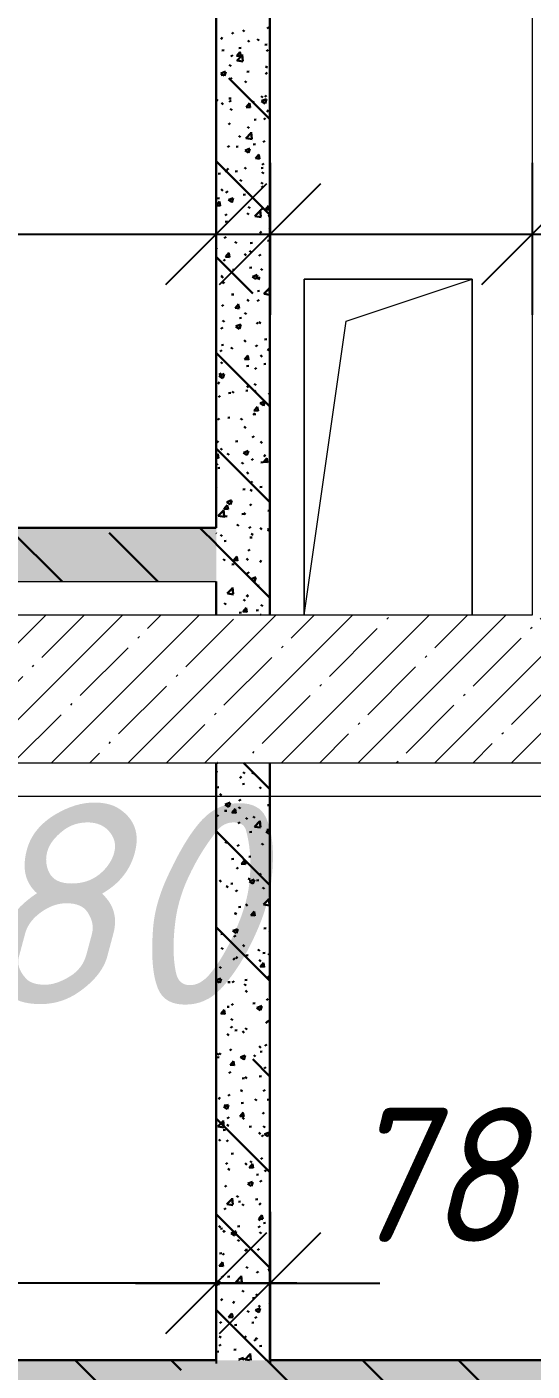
# Model space of a CAD drawing. Header units: millimetres. Extents: x 12986 to 523328, y -9759 to 30092.
# Drawn here: x 327505 to 328257, y 13378 to 15380 of the extents above; entities that cross this region are included whole.
import ezdxf

# ---------------------------------------------------------------- set-up
doc = ezdxf.new("R2010")
doc.units = ezdxf.units.MM
for name, color, linetype, lineweight in [('0) ПГП', 1, 'Continuous', 30), ('2) Расчет', 1, 'Continuous', 30), ('4) ПГП красный расчет', 12, 'Continuous', 30), ('A-ANNO-DIMS', 7, 'Continuous', 9), ('A-FLOR', 7, 'Continuous', 9), ('A-GENM', 7, 'Continuous', 9), ('A-WALL-FNSH-4', 250, 'Continuous', 13), ('A-WALL-PATT-1', 7, 'Continuous', 5), ('Оси-1', 7, 'Continuous', 20)]:
    doc.layers.add(name, color=color, linetype=linetype, lineweight=lineweight)
doc.layers.add('A-WALL-3', color=7, linetype='Continuous', lineweight=5, true_color=0x000000)
doc.styles.add('ISOCPEUR_I_2', font='isocpeui.ttf', dxfattribs={"height": 300})
doc.styles.add('ISOCPEUR_I_3', font='isocpeui.ttf', dxfattribs={"width": 0.9, "height": 200})
doc.dimstyles.new('ISO-2_0_0_9К_СРЕДНИЙ', dxfattribs={"dimscale": 304.8, "dimtxt": 199.196235, "dimasz": 0.492126, "dimexe": 0.393701, "dimexo": 0, "dimgap": 0, "dimtad": 1, "dimdec": 0, "dimzin": 0, "dimdsep": 46, "dimtxsty": 'ISOCPEUR_I_2', "dimblk1": 'OBLIQUE', "dimblk2": 'OBLIQUE', "dimsah": 1, "dimcen": 0.09, "dimdle": 0.393701, "dimazin": 0, "dimtfac": 1, "dimtdec": 4, "dimtix": 1, "dimtmove": 2, "dimatfit": 3, "dimfxl": 1, "dimtvp": 1, "dimtolj": 1, "dimtzin": 0, "dimarcsym": 2})
doc.dimstyles.new('ISO-2_0_0_9К_СРЕДНИЙ_1', dxfattribs={"dimscale": 304.8, "dimtxt": 199.196235, "dimasz": 0.492126, "dimexe": 0.393701, "dimexo": 0, "dimgap": 0, "dimtad": 1, "dimdec": 0, "dimzin": 0, "dimdsep": 46, "dimtxsty": 'ISOCPEUR_I_3', "dimblk1": 'OBLIQUE', "dimblk2": 'OBLIQUE', "dimsah": 1, "dimcen": 0.09, "dimdle": 0.393701, "dimazin": 0, "dimtfac": 1, "dimtdec": 4, "dimtix": 1, "dimtmove": 2, "dimatfit": 3, "dimfxl": 1, "dimtvp": 1, "dimtolj": 1, "dimtzin": 0, "dimarcsym": 2})
doc.dimstyles.new('ISO-2_0_0_9К_СРЕДНИЙ_2', dxfattribs={"dimscale": 304.8, "dimtxt": 199.196235, "dimasz": 0.492126, "dimexe": 0.393701, "dimexo": 0, "dimgap": 0, "dimtad": 1, "dimdec": 0, "dimzin": 0, "dimdsep": 46, "dimtxsty": 'ISOCPEUR_I_2', "dimblk1": 'OBLIQUE', "dimblk2": 'OBLIQUE', "dimsah": 1, "dimcen": 0.09, "dimdle": 0.393701, "dimazin": 0, "dimtfac": 1, "dimtdec": 4, "dimtix": 1, "dimtmove": 0, "dimatfit": 3, "dimfxl": 1, "dimtvp": 1, "dimtolj": 1, "dimtzin": 0, "dimarcsym": 2})
pattern_1 = [(50, (239096.85, -2765.93), (72.873764, -6.37607), [7.62, -83.82]), (355, (239096.85, -2765.93), (-14.09699, 76.422444), [6.096, -67.056]), (100.451, (239102.924, -2766.464), (58.776964, 70.04687), [6.476, -71.236]), (46.184, (239096.85, -2745.61), (108.43142, -16.81745), [11.43, -125.73]), (96.636, (239105.89, -2747.01), (94.961, 98.97089), [9.714, -106.854]), (351.184, (239096.85, -2745.61), (94.96227, 98.97018), [9.144, -100.584]), (21, (239107.01, -2750.69), (60.64565, -40.906537), [7.62, -83.82]), (326, (239107.01, -2750.69), (24.72083, 73.67493), [6.096, -67.056]), (71.451, (239112.065, -2754.1), (85.36689, 32.768737), [6.476, -71.236]), (37.5, (239096.85, -2765.933), (1.235525, 33.8224325), [3.353, -62.89, 3.353, -64.719, -67.31]), (37.5, (239096.85, -2765.933), (1.235525, 33.8224325), [-134.315, 3.353, -63.957]), (7.5, (239096.85, -2765.933), (26.728146, 40.07255), [3.353, -35.458, 3.353, -61.366, -25.654]), (7.5, (239096.85, -2765.933), (26.728146, 40.07255), [-103.53, 3.353, -22.301]), (327.5, (239074.194, -2765.933), (54.2363175, -2.292117), [3.353, -22.047, 3.353, -75.895, -105.156]), (327.5, (239074.194, -2765.933), (54.2363175, -2.292117), [-104.648, 3.353, -101.803]), (317.5, (239064.034, -2765.933), (59.25158, 10.17014), [3.353, -29.667, 3.353, -49.276, -74.676]), (317.5, (239064.034, -2765.933), (59.25158, 10.17014), [-85.649, 3.353, -71.323])]
pattern_2 = [(135, (239096.85, -2765.93), (-142.5612, -142.5612), []), (135, (239239.41, -2765.93), (-142.5612, -142.5612), [252.016, -50.403, 3.353, -47.05])]

# ---------------------------------------------------------------- blocks, each defined once
blk = doc.blocks.new('AR_Отверстие прямоугольное _в плите_ - AR_Отверстие прямоугольное _в плите_-24491325-АР1_1_Кладочный план 2 этажа')
at = {"layer": 'A-GENM'}
for p, q in [((125, 250), (-125, 250)), ((-125, 250), (-125, -250)), ((-62.5, 187.5), (125, 250)), ((125, -250), (125, 250)), ((-125, -250), (-62.5, 187.5))]:
    blk.add_line(p, q, dxfattribs=at)
blk = doc.blocks.new('_Oblique')
at = {"color": 0, "linetype": 'ByBlock', "lineweight": -2}
blk.add_line((-0.5, -0.5), (0.5, 0.5), dxfattribs=at)
blk = doc.blocks.new('*D2388')
at = {"layer": 'A-ANNO-DIMS', "color": 0, "lineweight": -2, "transparency": 16777216}
for p, q in [((326136.9, 15177.5), (326136.9, 14951.4)), ((327786.9, 15177.5), (327786.9, 14951.4)), ((326016.9, 15071.4), (327906.9, 15071.4))]:
    blk.add_line(p, q, dxfattribs=at)
at = {"layer": 'Defpoints', "color": 0, "transparency": 16777216}
for p in [(326136.9, 15177.5), (327786.9, 15177.5), (327786.9, 15071.4)]:
    blk.add_point(p, dxfattribs=at)
at = {"layer": 'A-ANNO-DIMS', "color": 0, "lineweight": -2, "transparency": 16777216, "xscale": 150, "yscale": 150, "zscale": 150, "rotation": 180}
blk.add_blockref('_Oblique', (326136.9, 15071.4), dxfattribs=at)
at = {"layer": 'A-ANNO-DIMS', "color": 0, "lineweight": -2, "transparency": 16777216, "xscale": 150, "yscale": 150, "zscale": 150}
blk.add_blockref('_Oblique', (327786.9, 15071.4), dxfattribs=at)
at = {"layer": 'A-ANNO-DIMS', "color": 0, "transparency": 16777216, "insert": (326961.9, 15221.4), "char_height": 300, "width": 560.814, "attachment_point": 5, "style": 'ISOCPEUR_I_2'}
blk.add_mtext('\\A1;1650', dxfattribs=at)
blk = doc.blocks.new('*D2389')
at = {"layer": 'A-ANNO-DIMS', "color": 0, "lineweight": -2, "transparency": 16777216}
for p, q in [((327786.9, 15177.5), (327786.9, 14951.4)), ((327866.9, 15177.5), (327866.9, 14951.4)), ((327666.9, 15071.4), (327986.9, 15071.4))]:
    blk.add_line(p, q, dxfattribs=at)
at = {"layer": 'Defpoints', "color": 0, "transparency": 16777216}
for p in [(327786.9, 15177.5), (327866.9, 15177.5), (327866.9, 15071.4)]:
    blk.add_point(p, dxfattribs=at)
at = {"layer": 'A-ANNO-DIMS', "color": 0, "lineweight": -2, "transparency": 16777216, "xscale": 150, "yscale": 150, "zscale": 150, "rotation": 180}
blk.add_blockref('_Oblique', (327786.9, 15071.4), dxfattribs=at)
at = {"layer": 'A-ANNO-DIMS', "color": 0, "lineweight": -2, "transparency": 16777216, "xscale": 150, "yscale": 150, "zscale": 150}
blk.add_blockref('_Oblique', (327866.9, 15071.4), dxfattribs=at)
at = {"layer": 'A-ANNO-DIMS', "color": 0, "transparency": 16777216, "insert": (327441.7, 15785.4), "char_height": 300, "width": 303.391, "attachment_point": 1, "line_spacing_factor": 1.149209, "style": 'ISOCPEUR_I_2'}
blk.add_mtext('\\A1;80', dxfattribs=at)
blk = doc.blocks.new('*D2390')
at = {"layer": 'A-ANNO-DIMS', "color": 0, "lineweight": -2, "transparency": 16777216}
for p, q in [((327866.9, 15177.5), (327866.9, 14951.4)), ((328256.9, 15177.5), (328256.9, 14951.4)), ((327746.9, 15071.4), (328376.9, 15071.4))]:
    blk.add_line(p, q, dxfattribs=at)
at = {"layer": 'Defpoints', "color": 0, "transparency": 16777216}
for p in [(327866.9, 15177.5), (328256.9, 15177.5), (328256.9, 15071.4)]:
    blk.add_point(p, dxfattribs=at)
at = {"layer": 'A-ANNO-DIMS', "color": 0, "lineweight": -2, "transparency": 16777216, "xscale": 150, "yscale": 150, "zscale": 150, "rotation": 180}
blk.add_blockref('_Oblique', (327866.9, 15071.4), dxfattribs=at)
at = {"layer": 'A-ANNO-DIMS', "color": 0, "lineweight": -2, "transparency": 16777216, "xscale": 150, "yscale": 150, "zscale": 150}
blk.add_blockref('_Oblique', (328256.9, 15071.4), dxfattribs=at)
at = {"layer": 'A-ANNO-DIMS', "color": 0, "transparency": 16777216, "insert": (328561, 15785.4), "char_height": 300, "width": 455.087, "attachment_point": 1, "line_spacing_factor": 1.149209, "style": 'ISOCPEUR_I_2'}
blk.add_mtext('\\A1;390', dxfattribs=at)
blk = doc.blocks.new('*D2391')
at = {"layer": 'A-ANNO-DIMS', "color": 0, "lineweight": -2, "transparency": 16777216}
for p, q in [((325586.9, 13615.2), (325586.9, 13389.1)), ((327786.9, 13615.2), (327786.9, 13389.1)), ((325466.9, 13509.1), (326248.2, 13509.1)), ((327906.9, 13509.1), (326761.1, 13509.1))]:
    blk.add_line(p, q, dxfattribs=at)
at = {"layer": 'Defpoints', "color": 0, "transparency": 16777216}
for p in [(325586.9, 13615.2), (327786.9, 13615.2), (327786.9, 13509.1)]:
    blk.add_point(p, dxfattribs=at)
at = {"layer": 'A-ANNO-DIMS', "color": 0, "lineweight": -2, "transparency": 16777216, "xscale": 150, "yscale": 150, "zscale": 150, "rotation": 180}
blk.add_blockref('_Oblique', (325586.9, 13509.1), dxfattribs=at)
at = {"layer": 'A-ANNO-DIMS', "color": 0, "lineweight": -2, "transparency": 16777216, "xscale": 150, "yscale": 150, "zscale": 150}
blk.add_blockref('_Oblique', (327786.9, 13509.1), dxfattribs=at)
at = {"layer": 'A-ANNO-DIMS', "color": 0, "transparency": 16777216, "insert": (326201.3, 13770.4), "char_height": 200, "width": 606.782, "attachment_point": 1, "line_spacing_factor": 1.149209, "style": 'ISOCPEUR_I_3'}
blk.add_mtext('\\A1;2200', dxfattribs=at)
blk = doc.blocks.new('*D2392')
at = {"layer": 'A-ANNO-DIMS', "color": 0, "lineweight": -2, "transparency": 16777216}
for p, q in [((327786.9, 13615.2), (327786.9, 13389.1)), ((327866.9, 13615.2), (327866.9, 13389.1)), ((327666.9, 13509.1), (327986.9, 13509.1))]:
    blk.add_line(p, q, dxfattribs=at)
at = {"layer": 'Defpoints', "color": 0, "transparency": 16777216}
for p in [(327786.9, 13615.2), (327866.9, 13615.2), (327866.9, 13509.1)]:
    blk.add_point(p, dxfattribs=at)
at = {"layer": 'A-ANNO-DIMS', "color": 0, "lineweight": -2, "transparency": 16777216, "xscale": 150, "yscale": 150, "zscale": 150, "rotation": 180}
blk.add_blockref('_Oblique', (327786.9, 13509.1), dxfattribs=at)
at = {"layer": 'A-ANNO-DIMS', "color": 0, "lineweight": -2, "transparency": 16777216, "xscale": 150, "yscale": 150, "zscale": 150}
blk.add_blockref('_Oblique', (327866.9, 13509.1), dxfattribs=at)
at = {"layer": 'A-ANNO-DIMS', "color": 0, "transparency": 16777216, "insert": (327411.1, 14223.8), "char_height": 300, "width": 303.391, "attachment_point": 1, "line_spacing_factor": 1.149209, "style": 'ISOCPEUR_I_2'}
blk.add_mtext('\\A1;80', dxfattribs=at)
blk = doc.blocks.new('*D2393')
at = {"layer": 'A-ANNO-DIMS', "color": 0, "lineweight": -2, "transparency": 16777216}
for p, q in [((327866.9, 13615.2), (327866.9, 13389.1)), ((328646.9, 13615.2), (328646.9, 13389.1)), ((327746.9, 13509.1), (328030.2, 13509.1)), ((328766.9, 13509.1), (328376, 13509.1))]:
    blk.add_line(p, q, dxfattribs=at)
at = {"layer": 'Defpoints', "color": 0, "transparency": 16777216}
for p in [(327866.9, 13615.2), (328646.9, 13615.2), (328646.9, 13509.1)]:
    blk.add_point(p, dxfattribs=at)
at = {"layer": 'A-ANNO-DIMS', "color": 0, "lineweight": -2, "transparency": 16777216, "xscale": 150, "yscale": 150, "zscale": 150, "rotation": 180}
blk.add_blockref('_Oblique', (327866.9, 13509.1), dxfattribs=at)
at = {"layer": 'A-ANNO-DIMS', "color": 0, "lineweight": -2, "transparency": 16777216, "xscale": 150, "yscale": 150, "zscale": 150}
blk.add_blockref('_Oblique', (328646.9, 13509.1), dxfattribs=at)
at = {"layer": 'A-ANNO-DIMS', "color": 0, "transparency": 16777216, "insert": (327975.6, 13770.4), "char_height": 200, "width": 455.087, "attachment_point": 1, "line_spacing_factor": 1.149209, "style": 'ISOCPEUR_I_3'}
blk.add_mtext('\\A1;780', dxfattribs=at)

msp = doc.modelspace()

# ---------------------------------------------------------------- hatches: boundary and pattern name
at = {"layer": '0) ПГП'}
h = msp.add_hatch(dxfattribs=at)
h.set_pattern_fill('FP_25', color=256, style=0, pattern_type=2)
h.set_pattern_definition(pattern_1)
h.paths.add_polyline_path([(326136.85081, 14554.06731), (327786.85081, 14554.06731), (327786.85081, 14634.06731), (326136.85081, 14634.06731)], flags=0)
h = msp.add_hatch(dxfattribs=at)
h.set_pattern_fill('FP_26', color=256, style=0, pattern_type=2)
h.set_pattern_definition(pattern_2)
h.paths.add_polyline_path([(326136.85081, 14554.06731), (327786.85081, 14554.06731), (327786.85081, 14634.06731), (326136.85081, 14634.06731)], flags=0)
h = msp.add_hatch(dxfattribs=at)
h.set_pattern_fill('FP_25', color=256, style=0, pattern_type=2)
h.set_pattern_definition(pattern_1)
h.paths.add_polyline_path([(326336.38206, 13314.06731), (328726.85081, 13314.06731), (328726.85081, 13394.06731), (325586.85085, 13394.06731), (325586.85085, 13314.06731)], flags=0)
h = msp.add_hatch(dxfattribs=at)
h.set_pattern_fill('FP_26', color=256, style=0, pattern_type=2)
h.set_pattern_definition(pattern_2)
h.paths.add_polyline_path([(326336.38206, 13314.06731), (328726.85081, 13314.06731), (328726.85081, 13394.06731), (325586.85085, 13394.06731), (325586.85085, 13314.06731)], flags=0)
at = {"layer": 'A-WALL-PATT-1'}
h = msp.add_hatch(dxfattribs=at)
h.set_pattern_fill('FP_7', color=256, style=0, pattern_type=2)
h.set_pattern_definition([(45, (239096.85, -2765.93), (-57.024626, 57.024626), []), (45, (239153.876, -2765.93), (-57.024626, 57.024626), [100.806, -20.161, 3.353, -16.808])])
h.paths.add_polyline_path([(328726.85081, 14284.06731), (331906.85081, 14284.06731), (331906.85081, 14504.06731), (325586.85085, 14504.06731), (325586.85085, 14284.06731), (328646.85081, 14284.06731)], flags=0)

# ---------------------------------------------------------------- linework, layer by layer
at = {"layer": '0) ПГП'}
for p, q in [((327786.85081, 16844.06718), (327786.85081, 14634.06731)), ((327786.85081, 14554.06731), (327786.85081, 14504.06731)), ((327866.85081, 13394.06731), (327866.85081, 14284.06731))]:
    msp.add_line(p, q, dxfattribs=at)
at = {"layer": '0) ПГП', "linetype": 'Continuous'}
for p, q in [((327862.69735, 15377.43779), (327865.35746, 15379.47897)), ((327793.49972, 15363.80262), (327796.32762, 15362.00105)), ((327809.92772, 15369.82062), (327812.58784, 15371.8618)), ((327826.3139, 15375.15791), (327829.14179, 15373.35635)), ((327833.67594, 15359.95071), (327836.14803, 15357.68546)), ((327847.73604, 15361.5105), (327850.56393, 15359.70894)), ((327795.27124, 15344.89098), (327798.59556, 15345.32864)), ((327808.6922, 15335.99819), (327811.35231, 15338.03936)), ((327817.23356, 15337.09594), (327823.30636, 15336.56463)), ((327817.30435, 15336.766), (327822.20239, 15342.60326)), ((327817.41375, 15329.61931), (327825.32725, 15337.86682)), ((327820.70577, 15348.2395), (327824.03008, 15348.67716)), ((327823.28869, 15336.2982), (327822.11398, 15342.66676)), ((327826.36058, 15329.18014), (327825.23802, 15338.82906)), ((327859.18474, 15353.30535), (327862.50905, 15353.74301)), ((327861.46182, 15343.61536), (327864.12194, 15345.65654)), ((327806.10049, 15323.51482), (327808.92838, 15321.71325)), ((327817.61097, 15329.83446), (327826.64694, 15328.43303)), ((327860.33681, 15321.2227), (327863.1647, 15319.42113)), ((327793.78191, 15310.59997), (327800.89579, 15313.33073)), ((327793.8036, 15310.4439), (327798.85742, 15307.03506)), ((327793.97762, 15308.16695), (327797.30194, 15308.60461)), ((327799.05051, 15306.88661), (327801.11062, 15313.0262)), ((327866.85081, 15242.41615), (327805.6657, 15303.60127)), ((327807.45667, 15302.17575), (327810.11679, 15304.21693)), ((327829.48128, 15299.3302), (327831.95337, 15297.06494)), ((327832.45659, 15313.23281), (327835.7809, 15313.67046)), ((327860.2263, 15309.79293), (327862.88641, 15311.83411)), ((327853.82618, 15277.02221), (327856.29827, 15274.75695)), ((327858.99077, 15275.9705), (327861.65089, 15278.01167)), ((327786.85081, 15271.25776), (327789.14342, 15269.79721)), ((327794.5746, 15266.85207), (327797.04669, 15264.58681)), ((327805.72844, 15273.16026), (327809.05276, 15273.59791)), ((327806.22115, 15268.35332), (327808.88126, 15270.3945)), ((327807.73767, 15257.95136), (327810.56556, 15256.1498)), ((327831.33055, 15260.67349), (327837.40335, 15260.14219)), ((327831.40161, 15260.34282), (327836.29966, 15266.18008)), ((327837.38522, 15259.87541), (327836.21051, 15266.24397)), ((327840.55185, 15269.30666), (327843.37974, 15267.50509)), ((327854.42756, 15269.69343), (327861.54144, 15272.42419)), ((327854.44936, 15269.53782), (327859.50317, 15266.12898)), ((327859.696, 15265.98033), (327861.75612, 15272.11992)), ((327804.98563, 15234.53089), (327807.64574, 15236.57207)), ((327843.16562, 15241.53523), (327846.48993, 15241.97289)), ((327857.75525, 15242.14806), (327860.41536, 15244.18924)), ((327861.97399, 15255.65925), (327864.80188, 15253.85768)), ((327820.33844, 15217.66356), (327823.16633, 15215.862)), ((327830.88317, 15213.83174), (327838.79667, 15222.07925)), ((327833.37677, 15231.29643), (327835.84886, 15229.03118)), ((327839.83133, 15213.39311), (327838.70877, 15223.04203)), ((327803.7501, 15200.70846), (327806.41021, 15202.74963)), ((327816.43747, 15201.46268), (327819.76179, 15201.90034)), ((327829.70661, 15196.01773), (327836.82049, 15198.74849)), ((327829.72853, 15195.86289), (327834.78234, 15192.45405)), ((327831.08033, 15214.04717), (327840.1163, 15212.64574)), ((327834.9746, 15192.30532), (327837.03472, 15198.44491)), ((327841.872, 15204.8112), (327845.19631, 15205.24886)), ((327856.51972, 15208.32563), (327859.17984, 15210.36681)), ((327866.85081, 15099.85415), (327786.85081, 15179.85415)), ((327845.42754, 15184.25105), (327851.50034, 15183.71975)), ((327845.49888, 15183.91965), (327850.39692, 15189.75691)), ((327851.48176, 15183.45262), (327850.30705, 15189.82119)), ((327855.2842, 15174.5032), (327857.94431, 15176.54438)), ((327789.70933, 15161.39013), (327793.03364, 15161.82779)), ((327800.55347, 15165.74752), (327803.38137, 15163.94595)), ((327802.51458, 15166.88602), (327805.17469, 15168.9272)), ((327815.14385, 15164.73865), (327818.46817, 15165.17631)), ((327829.18211, 15170.67592), (327831.6542, 15168.41066)), ((327853.62282, 15169.8045), (327856.94713, 15170.24216)), ((327854.78979, 15163.4554), (327857.61768, 15161.65384)), ((327794.27543, 15138.19779), (327796.74752, 15135.93254)), ((327821.97562, 15152.10011), (327824.80351, 15150.29854)), ((327853.52701, 15148.36793), (327855.9991, 15146.10268)), ((327854.04867, 15140.68077), (327856.70879, 15142.72194)), ((327786.85081, 15114.02561), (327791.62042, 15119.70981)), ((327788.41571, 15124.6661), (327791.74002, 15125.10376)), ((327792.7048, 15113.40575), (327791.53008, 15119.77431)), ((327801.27905, 15133.06359), (327803.93916, 15135.10477)), ((327804.98567, 15122.34202), (327812.09955, 15125.07279)), ((327805.0077, 15122.18796), (327810.06151, 15118.77912)), ((327810.25321, 15118.63031), (327812.31332, 15124.76989)), ((327826.89467, 15129.73195), (327830.21899, 15130.16961)), ((327786.85081, 15114.18673), (327792.72369, 15113.67292)), ((327800.04353, 15099.24116), (327802.70364, 15101.28234)), ((327833.0776, 15102.64215), (327835.54969, 15100.3769)), ((327834.57639, 15111.81231), (327837.40428, 15110.01074)), ((327844.35259, 15098.04416), (327852.26609, 15106.29167)), ((327844.5497, 15098.25987), (327853.58567, 15096.85845)), ((327853.30208, 15097.60607), (327852.17952, 15107.25499)), ((327852.81315, 15106.85833), (327855.47326, 15108.89951)), ((327859.52453, 15107.8286), (327865.59733, 15107.2973)), ((327859.59614, 15107.49648), (327864.49419, 15113.33374)), ((327864.33185, 15098.10693), (327866.85081, 15098.43856)), ((327865.57829, 15107.02983), (327864.40358, 15113.3984)), ((327800.16653, 15089.65941), (327803.49084, 15090.09706)), ((327865.63132, 15081.43549), (327866.85081, 15081.90361)), ((327865.65345, 15081.28188), (327866.85081, 15080.47425)), ((327798.808, 15065.41873), (327801.46812, 15067.4599)), ((327814.79142, 15059.89626), (327817.61931, 15058.0947)), ((327837.6037, 15058.03438), (327840.92802, 15058.47203)), ((327851.57763, 15073.0359), (327854.23774, 15075.07708)), ((327863.03823, 15061.3829), (327866.36254, 15061.82055)), ((327786.85081, 15051.19448), (327787.37861, 15051.39708)), ((327786.85081, 15048.8862), (327787.59193, 15051.09488)), ((327841.30671, 14982.83783), (327786.85081, 15037.29373)), ((327800.74788, 15037.78178), (327806.82068, 15037.25048)), ((327800.81964, 15037.44937), (327805.71769, 15043.28663)), ((327806.80133, 15036.98296), (327805.62662, 15043.35153)), ((327828.88294, 15042.02164), (327831.35503, 15039.75639)), ((327836.21356, 15046.24885), (327839.04146, 15044.44729)), ((327850.3421, 15039.21347), (327853.00221, 15041.25465)), ((327797.57248, 15031.59629), (327800.23259, 15033.63747)), ((327810.87556, 15017.96183), (327814.19987, 15018.39949)), ((327836.31008, 15021.31035), (327839.6344, 15021.748)), ((327853.22784, 15019.71365), (327855.69993, 15017.4484)), ((327793.97626, 15009.54351), (327796.44835, 15007.27826)), ((327794.57801, 15008.25317), (327797.40591, 15006.4516)), ((327796.33695, 14997.77386), (327798.99707, 14999.81504)), ((327840.91037, 15007.75978), (327848.02426, 15010.49055)), ((327840.93262, 15007.60694), (327845.98643, 15004.1981)), ((327846.1773, 15004.04902), (327848.23742, 15010.1886)), ((327848.81433, 15005.96105), (327851.64222, 15004.15949)), ((327849.10658, 15005.39104), (327851.76669, 15007.43221)), ((327786.85081, 14978.24519), (327787.47173, 14978.32694)), ((327809.58194, 14981.2378), (327812.90625, 14981.67546)), ((327848.0609, 14986.30365), (327851.38522, 14986.74131)), ((327857.82201, 14982.25659), (327865.73551, 14990.5041)), ((327858.01906, 14982.47258), (327866.85081, 14981.10283)), ((327866.77283, 14981.81904), (327865.65026, 14991.46796)), ((327795.10143, 14963.95143), (327797.76154, 14965.99261)), ((327814.84487, 14961.35933), (327820.91767, 14960.82803)), ((327814.91691, 14961.0262), (327819.81495, 14966.86346)), ((327820.89786, 14960.56017), (327819.72315, 14966.92874)), ((327832.77843, 14973.98787), (327835.25052, 14971.72262)), ((327847.87105, 14971.5686), (327850.53116, 14973.60978)), ((327796.21519, 14942.68972), (327799.04308, 14940.88815)), ((327816.18943, 14934.08408), (327823.30331, 14936.81484)), ((327821.33276, 14946.2311), (327824.65707, 14946.66876)), ((327821.45591, 14930.37401), (327823.51602, 14936.51359)), ((327829.02937, 14954.04501), (327831.85726, 14952.24344)), ((327846.63553, 14937.74617), (327849.29564, 14939.78735)), ((327850.45151, 14940.3976), (327853.2794, 14938.59603)), ((327793.8659, 14930.129), (327796.52602, 14932.17017)), ((327816.21179, 14933.93201), (327821.2656, 14930.52317)), ((327792.63038, 14896.30656), (327795.29049, 14898.34774)), ((327794.60461, 14906.15855), (327797.92893, 14906.59621)), ((327808.81596, 14902.40191), (327811.64385, 14900.60035)), ((327828.58377, 14913.36736), (327831.05586, 14911.10211)), ((327845.4, 14903.92374), (327848.06012, 14905.96492)), ((327858.76993, 14914.60608), (327862.09425, 14915.04373)), ((327863.05228, 14900.1098), (327865.88017, 14898.30823)), ((327866.85081, 14814.73173), (327786.85081, 14894.73173)), ((327793.67709, 14880.88923), (327796.14918, 14878.62398)), ((327828.94186, 14884.93689), (327835.01466, 14884.40559)), ((327829.01417, 14884.60303), (327833.91222, 14890.44029)), ((327834.9944, 14884.13738), (327833.81969, 14890.50595)), ((327852.92867, 14891.05937), (327855.40076, 14888.79412)), ((327857.47631, 14877.88205), (327860.80063, 14878.3197)), ((327791.39485, 14862.48413), (327794.05497, 14864.52531)), ((327791.46849, 14860.40838), (327798.58237, 14863.13914)), ((327791.49096, 14860.25708), (327796.54477, 14856.84824)), ((327796.73451, 14856.69899), (327798.79463, 14862.83858)), ((327832.04179, 14874.53353), (327835.3661, 14874.97118)), ((327844.16448, 14870.10131), (327846.82459, 14872.14248)), ((327789.031, 14850.48587), (327791.85889, 14848.6843)), ((327810.45314, 14836.83846), (327813.28103, 14835.03689)), ((327830.74817, 14837.8095), (327834.07248, 14838.24715)), ((327832.47926, 14845.3336), (327834.95135, 14843.06834)), ((327842.92895, 14836.27887), (327845.58907, 14838.32005)), ((327843.26731, 14848.19375), (327846.09521, 14846.39219)), ((327790.15933, 14828.6617), (327792.81944, 14830.70288)), ((327805.31364, 14834.46098), (327808.63796, 14834.89863)), ((327852.11414, 14819.50184), (327859.22802, 14822.2326)), ((327852.13671, 14819.351), (327857.19052, 14815.94216)), ((327857.38, 14815.79272), (327859.44012, 14821.9323)), ((327864.68946, 14834.54634), (327866.85081, 14833.16941)), ((327788.9238, 14794.83927), (327791.58392, 14796.88044)), ((327804.02002, 14797.73695), (327807.34434, 14798.1746)), ((327823.05391, 14796.55066), (327825.8818, 14794.74909)), ((327841.69343, 14802.45644), (327844.35354, 14804.49762)), ((327842.49899, 14802.8028), (327845.8233, 14803.24046)), ((327843.03885, 14808.51445), (327849.11165, 14807.98314)), ((327843.11144, 14808.17985), (327848.00948, 14814.01711)), ((327849.09093, 14807.71459), (327847.91622, 14814.08316)), ((327828.2846, 14784.71308), (327830.75669, 14782.44783)), ((327787.68828, 14761.01683), (327790.34839, 14763.05801)), ((327815.77084, 14762.73025), (327819.09516, 14763.16791)), ((327840.4579, 14768.63401), (327843.11802, 14770.67519)), ((327852.6295, 14762.40509), (327855.10159, 14760.13984)), ((327866.85081, 14672.1713), (327786.85081, 14752.1713)), ((327786.85081, 14741.13105), (327789.23298, 14743.97001)), ((327786.85081, 14738.24114), (327790.335, 14737.93632)), ((327790.31397, 14737.66772), (327789.13926, 14744.03629)), ((327793.37792, 14752.23495), (327795.85001, 14749.9697)), ((327803.26894, 14744.63462), (327806.09683, 14742.83305)), ((327827.39319, 14745.82614), (327834.50708, 14748.5569)), ((327827.41588, 14745.67607), (327832.46969, 14742.26723)), ((327832.65861, 14742.11771), (327834.71872, 14748.25729)), ((327839.22238, 14734.81158), (327841.88249, 14736.85275)), ((327857.2087, 14731.75668), (327862.10674, 14737.59394)), ((327857.50526, 14742.3425), (327860.33315, 14740.54093)), ((327863.18747, 14731.2918), (327862.01276, 14737.66037)), ((327786.85081, 14727.49984), (327789.11287, 14729.23558)), ((327789.0427, 14722.6577), (327792.36701, 14723.09536)), ((327824.69109, 14730.98721), (327827.51898, 14729.18564)), ((327832.18009, 14716.67932), (327834.65218, 14714.41406)), ((327853.20802, 14731.10523), (327856.53233, 14731.54288)), ((327857.13583, 14732.092), (327863.20864, 14731.5607)), ((327786.85081, 14694.62546), (327787.87734, 14695.41315)), ((327837.98685, 14700.98914), (327840.64697, 14703.03032)), ((327826.47987, 14691.03268), (327829.80419, 14691.47033)), ((327837.29185, 14690.6994), (327840.11974, 14688.89784)), ((327851.9144, 14694.3812), (327855.23871, 14694.81885)), ((327789.79886, 14651.71133), (327797.71236, 14659.95884)), ((327798.75332, 14651.27408), (327797.63076, 14660.923)), ((327798.35919, 14662.04517), (327804.43199, 14661.51387)), ((327798.4322, 14661.70958), (327803.33025, 14667.54684)), ((327802.67225, 14672.15043), (327809.78613, 14674.8812)), ((327802.69505, 14672.00114), (327807.74886, 14668.5923)), ((327804.4105, 14661.24493), (327803.23579, 14667.6135)), ((327807.93721, 14668.44269), (327809.99733, 14674.58228)), ((327827.98543, 14656.0588), (327830.45752, 14653.79355)), ((327836.75133, 14667.16671), (327839.41144, 14669.20789)), ((327863.66522, 14659.3745), (327866.85081, 14659.79389)), ((327789.99552, 14651.92781), (327799.03149, 14650.52638)), ((327799.75173, 14650.96013), (327803.07604, 14651.39778)), ((327817.50689, 14638.78336), (327820.33478, 14636.98179)), ((327825.18625, 14654.30865), (327828.51057, 14654.7463)), ((327835.5158, 14633.34428), (327838.17592, 14635.38546)), ((327786.85081, 14626.05321), (327787.52061, 14625.6265)), ((327793.07875, 14623.58068), (327795.55084, 14621.31542)), ((327836.93707, 14619.30195), (327840.26139, 14619.73961)), ((327838.92903, 14625.13595), (327841.75692, 14623.33438)), ((327852.33033, 14633.75081), (327854.80242, 14631.48556)), ((327863.3179, 14631.2439), (327866.85081, 14632.60006)), ((327863.3408, 14631.09506), (327866.85081, 14628.72753)), ((327866.85081, 14529.6093), (327786.85081, 14609.6093)), ((327798.45811, 14614.2361), (327801.78242, 14614.67375)), ((327834.28028, 14599.52185), (327836.94039, 14601.56302)), ((327797.29348, 14587.14027), (327800.12137, 14585.3387)), ((327810.20893, 14579.2294), (327813.53324, 14579.66706)), ((327812.45618, 14585.62273), (327818.52898, 14585.09143)), ((327812.52947, 14585.2864), (327817.42751, 14591.12366)), ((327818.50704, 14584.82214), (327817.33233, 14591.19071)), ((327831.88092, 14588.02504), (327834.35301, 14585.75978)), ((327851.5298, 14584.84815), (327854.35769, 14583.04658)), ((327833.04475, 14565.69941), (327835.70487, 14567.74059)), ((327838.59695, 14557.56819), (327845.71084, 14560.29896)), ((327838.61997, 14557.42013), (327843.67378, 14554.01129)), ((327843.86131, 14553.8614), (327845.92142, 14560.00099)), ((327803.26828, 14535.92376), (327811.18178, 14544.17127)), ((327803.46488, 14536.14051), (327812.50085, 14534.73909)), ((327812.22407, 14535.48705), (327811.1015, 14545.13597)), ((327847.6461, 14547.60438), (327850.97042, 14548.04203)), ((327798.93066, 14521.57681), (327801.75855, 14519.77525)), ((327827.68626, 14527.40452), (327830.15835, 14525.13927)), ((327831.74484, 14532.93211), (327834.57273, 14531.13054)), ((327831.80923, 14531.87698), (327834.46934, 14533.91816)), ((327853.16698, 14519.2847), (327855.99487, 14517.48313)), ((327820.91796, 14507.53183), (327824.24227, 14507.96948)), ((327826.55316, 14509.20029), (327832.62597, 14508.66898)), ((327826.62673, 14508.86323), (327831.52478, 14514.70049)), ((327832.60357, 14508.39935), (327831.42886, 14514.76792)), ((327846.35248, 14510.88035), (327849.6768, 14511.318)), ((327852.03116, 14505.09654), (327853.15437, 14504.06731)), ((327788.62789, 14283.95843), (327789.45492, 14284.06731)), ((327866.85081, 14244.48688), (327827.27038, 14284.06731)), ((327786.85081, 14271.1907), (327788.5989, 14270.07705)), ((327821.92503, 14261.29752), (327824.58515, 14263.3387)), ((327827.08792, 14270.09597), (327829.56002, 14267.83071)), ((327840.00732, 14269.5865), (327842.83521, 14267.78494)), ((327787.33428, 14247.2344), (327790.65859, 14247.67205)), ((327792.18124, 14237.61784), (327794.65333, 14235.35258)), ((327825.81324, 14252.30025), (327829.13756, 14252.7379)), ((327851.43282, 14247.78798), (327853.90491, 14245.52272)), ((327800.35883, 14221.95885), (327807.47271, 14224.68961)), ((327800.3824, 14221.81433), (327805.43621, 14218.40549)), ((327805.62121, 14218.25508), (327807.68133, 14224.39466)), ((327810.14203, 14209.54661), (327815.04007, 14215.38387)), ((327816.11621, 14209.08412), (327814.9415, 14215.45268)), ((327820.22236, 14217.67046), (327823.05025, 14215.86889)), ((327820.68951, 14227.47509), (327823.34962, 14229.51627)), ((327863.25042, 14220.67522), (327866.57473, 14221.11288)), ((327787.40818, 14206.31517), (327790.23607, 14204.5136)), ((327799.0851, 14212.2277), (327802.40941, 14212.66535)), ((327810.06748, 14209.88613), (327816.14029, 14209.35483)), ((327819.45398, 14193.65266), (327822.1141, 14195.69383)), ((327830.98341, 14202.0622), (327833.4555, 14199.79695)), ((327841.6445, 14204.02305), (327844.47239, 14202.22148)), ((327843.67654, 14188.56104), (327851.59004, 14196.80855)), ((327852.63631, 14188.12594), (327851.51375, 14197.77486)), ((327866.85081, 14101.92645), (327786.85081, 14181.92645)), ((327836.52227, 14180.60268), (327839.84658, 14181.04033)), ((327843.87297, 14188.77863), (327852.90894, 14187.37721)), ((327861.00448, 14181.05231), (327866.85081, 14183.29651)), ((327861.02816, 14180.90825), (327866.08197, 14177.49941)), ((327861.9568, 14183.95119), (327865.28111, 14184.38885)), ((327866.26671, 14177.3488), (327866.85081, 14179.08956)), ((327800.00895, 14166.02736), (327802.83684, 14164.2258)), ((327818.21846, 14159.83022), (327820.87857, 14161.8714)), ((327854.24527, 14163.73525), (327857.07316, 14161.93368)), ((327809.79412, 14140.53013), (327813.11844, 14140.96778)), ((327824.23929, 14133.12344), (327829.13733, 14138.96069)), ((327826.78876, 14141.44169), (327829.26085, 14139.17643)), ((327830.21275, 14132.66133), (327829.03804, 14139.02989)), ((327835.22865, 14143.87865), (327838.55297, 14144.3163)), ((327816.98293, 14126.00779), (327819.64305, 14128.04897)), ((327824.16447, 14133.46368), (327830.23728, 14132.93238)), ((327851.13365, 14119.1337), (327853.60574, 14116.86845)), ((327791.88207, 14108.96356), (327794.35416, 14106.69831)), ((327801.64613, 14100.46391), (327804.47402, 14098.66234)), ((327808.50051, 14103.8061), (327811.82482, 14104.24375)), ((327834.4603, 14111.8192), (327837.28819, 14110.01764)), ((327836.28353, 14107.37661), (327843.39742, 14110.10737)), ((327836.30732, 14107.23332), (327841.36114, 14103.82448)), ((327841.54531, 14103.67379), (327843.60543, 14109.81337)), ((327846.97947, 14108.87195), (327850.30379, 14109.3096)), ((327855.88245, 14098.17179), (327858.71034, 14096.37023)), ((327815.74741, 14092.18536), (327818.40752, 14094.22654)), ((327857.14596, 14072.77347), (327865.05946, 14081.02098)), ((327866.10706, 14072.3389), (327864.98449, 14081.98782)), ((327814.2469, 14060.17611), (327817.07479, 14058.37454)), ((327814.51188, 14058.36293), (327817.172, 14060.4041)), ((327820.25133, 14068.7994), (327823.57564, 14069.23705)), ((327830.68424, 14073.40792), (327833.15633, 14071.14267)), ((327838.26146, 14057.04124), (327844.33426, 14056.50994)), ((327838.33656, 14056.70026), (327843.2346, 14062.53752)), ((327844.30928, 14056.23854), (327843.13457, 14062.6071)), ((327857.34234, 14072.99134), (327866.37831, 14071.58991)), ((327866.67697, 14065.51623), (327866.85081, 14065.64962)), ((327866.85081, 13959.36445), (327786.85081, 14039.36445)), ((327811.56259, 14033.7009), (327818.67647, 14036.43167)), ((327816.82391, 14029.99877), (327818.88403, 14036.13836)), ((327857.6885, 14037.17437), (327861.01281, 14037.61203)), ((327793.52318, 14028.72685), (327796.84749, 14029.1645)), ((327811.58649, 14033.55838), (327816.6403, 14030.14954)), ((327813.27636, 14024.54049), (327815.93647, 14026.58167)), ((327865.44145, 14031.69379), (327866.85081, 14032.77524)), ((327794.46193, 14008.26007), (327797.28982, 14006.4585)), ((327815.88407, 13994.61266), (327818.71197, 13992.81109)), ((327826.48959, 14012.78741), (327828.96168, 14010.52216)), ((327830.96035, 13997.10182), (327834.28467, 13997.53948)), ((327848.69825, 14005.96795), (327851.52614, 14004.16638)), ((327856.39488, 14000.45034), (327859.7192, 14000.888)), ((327864.20592, 13997.87136), (327866.85081, 13999.90086)), ((327791.5829, 13980.30928), (327794.05499, 13978.04403)), ((327812.04083, 13990.71806), (327814.70095, 13992.75924)), ((327850.83448, 13990.47942), (327853.30657, 13988.21417)), ((327852.35845, 13980.6188), (327858.43125, 13980.08749)), ((327852.43382, 13980.27709), (327857.33186, 13986.11435)), ((327858.40582, 13979.81575), (327857.23111, 13986.18432)), ((327786.85081, 13960.02872), (327793.95553, 13962.75596)), ((327786.86566, 13959.88345), (327791.91947, 13956.47461)), ((327792.10252, 13956.32376), (327794.16263, 13962.46335)), ((327804.23221, 13957.02928), (327807.55652, 13957.46693)), ((327810.80531, 13956.89563), (327813.46542, 13958.93681)), ((327829.66674, 13960.37779), (327832.99105, 13960.81545)), ((327862.9704, 13964.04893), (327865.63051, 13966.09011)), ((327828.48484, 13954.32485), (327831.31273, 13952.52329)), ((327830.38507, 13944.75364), (327832.85716, 13942.48839)), ((327793.65732, 13910.22999), (327798.55537, 13916.06724)), ((327799.62885, 13909.76888), (327798.45414, 13916.13744)), ((327802.93859, 13920.30524), (327806.2629, 13920.7429)), ((327809.56978, 13923.0732), (327812.2299, 13925.11437)), ((327841.41756, 13925.3711), (327844.74187, 13925.80875)), ((327847.4873, 13919.11866), (327854.60118, 13921.84943)), ((327847.51142, 13918.97737), (327852.56523, 13915.56853)), ((327852.74801, 13915.41749), (327854.80813, 13921.55707)), ((327861.73487, 13930.2265), (327864.39499, 13932.26767)), ((327793.5818, 13910.57197), (327799.65461, 13910.04067)), ((327808.69988, 13902.40881), (327811.52777, 13900.60724)), ((327860.49935, 13896.40406), (327863.15946, 13898.44524)), ((327862.9362, 13900.11669), (327865.76409, 13898.31513)), ((327866.45544, 13904.19635), (327866.85081, 13904.16176)), ((327866.53109, 13903.85392), (327866.85081, 13904.23495)), ((327805.66782, 13877.98702), (327803.29689, 13880.35795)), ((327808.33426, 13889.25076), (327810.99437, 13891.29194)), ((327814.68941, 13885.29855), (327818.01372, 13885.7362)), ((327826.19042, 13884.13313), (327828.66251, 13881.86788)), ((327830.12202, 13888.7614), (327832.94991, 13886.95983)), ((327807.09874, 13855.42833), (327809.75885, 13857.46951)), ((327850.53531, 13861.82514), (327853.0074, 13859.55989)), ((327859.26382, 13862.58163), (327861.92394, 13864.62281)), ((327787.96126, 13845.226), (327791.28558, 13845.66365)), ((327788.48647, 13850.76572), (327791.31436, 13848.96415)), ((327791.28373, 13851.655), (327793.75583, 13849.38975)), ((327807.75459, 13833.80681), (327812.65263, 13839.64407)), ((327813.72539, 13833.34609), (327812.55068, 13839.71465)), ((327822.76635, 13845.44296), (327829.88024, 13848.17372)), ((327822.79058, 13845.30244), (327827.8444, 13841.8936)), ((327828.02661, 13841.74247), (327830.08673, 13847.88206)), ((327866.85081, 13816.80403), (327841.30812, 13842.34672)), ((327842.72279, 13848.4736), (327845.55068, 13846.67203)), ((327852.12658, 13853.67352), (327855.4509, 13854.11118)), ((327805.86321, 13821.6059), (327808.52332, 13823.64708)), ((327807.67879, 13834.14952), (327813.75159, 13833.61822)), ((327830.0859, 13816.09937), (327832.55799, 13813.83411)), ((327850.83297, 13816.94949), (327854.15728, 13817.38715)), ((327858.0283, 13828.7592), (327860.68841, 13830.80038)), ((327822.93782, 13796.55756), (327825.76572, 13794.75599)), ((327825.39844, 13813.60097), (327828.72275, 13814.03863)), ((327856.79277, 13794.93677), (327859.45289, 13796.97794)), ((327790.12365, 13785.20226), (327792.95154, 13783.4007)), ((327798.04541, 13771.76726), (327805.15929, 13774.49802)), ((327803.30522, 13768.06746), (327805.36533, 13774.20704)), ((327804.62769, 13787.78347), (327807.2878, 13789.82464)), ((327824.10482, 13776.87694), (327827.42913, 13777.3146)), ((327844.35997, 13782.91015), (327847.18786, 13781.10858)), ((327862.58379, 13781.9428), (327865.9081, 13782.38045)), ((327866.85081, 13674.24203), (327786.85081, 13754.24203)), ((327798.06975, 13771.62751), (327803.12357, 13768.21867)), ((327798.67029, 13773.52842), (327801.99461, 13773.96608)), ((327803.39216, 13753.96103), (327806.05227, 13756.00221)), ((327821.77578, 13757.72708), (327827.84858, 13757.19578)), ((327821.85185, 13757.38364), (327826.74989, 13763.2209)), ((327825.89125, 13755.47885), (327828.36334, 13753.2136)), ((327827.82192, 13756.9233), (327826.64721, 13763.29187)), ((327855.55725, 13761.11433), (327858.21736, 13763.15551)), ((327789.1228, 13742.2282), (327797.0363, 13750.47571)), ((327789.3188, 13742.44657), (327798.35477, 13741.04514)), ((327798.08755, 13741.79395), (327796.96499, 13751.44287)), ((327797.37667, 13736.80439), (327800.70099, 13737.24205)), ((327802.72442, 13744.91446), (327805.55231, 13743.11289)), ((327835.85564, 13741.87025), (327839.17996, 13742.3079)), ((327856.96074, 13742.62234), (327859.78863, 13740.82078)), ((327790.98457, 13723.00072), (327793.45666, 13720.73547)), ((327802.15664, 13720.1386), (327804.81675, 13722.17978)), ((327850.23614, 13733.17086), (327852.70824, 13730.90561)), ((327854.32173, 13727.2919), (327856.98184, 13729.33308)), ((327858.69106, 13730.86072), (327865.80494, 13733.59148)), ((327858.71551, 13730.72143), (327863.76932, 13727.31259)), ((327863.95071, 13727.16118), (327866.01083, 13733.30077)), ((327809.12749, 13701.7977), (327812.45181, 13702.23535)), ((327853.0862, 13693.46947), (327855.74631, 13695.51065)), ((327800.92111, 13686.31617), (327803.58123, 13688.35735)), ((327804.3616, 13679.35101), (327807.18949, 13677.54944)), ((327829.78673, 13687.44509), (327832.25882, 13685.17983)), ((327835.87277, 13681.30464), (327841.94557, 13680.77333)), ((327835.94912, 13680.96047), (327840.84716, 13686.79772)), ((327837.17577, 13690.7063), (327840.00366, 13688.90473)), ((327841.91846, 13680.50051), (327840.74375, 13686.86908)), ((327858.59791, 13677.05889), (327861.42581, 13675.25732)), ((327799.68559, 13652.49374), (327802.3457, 13654.53491)), ((327833.97011, 13657.18502), (327841.084, 13659.91578)), ((327833.99468, 13657.0465), (327839.04849, 13653.63766)), ((327839.22931, 13653.48617), (327841.28943, 13659.62576)), ((327846.56467, 13670.17267), (327849.88898, 13670.61033)), ((327851.85068, 13659.64704), (327854.51079, 13661.68821)), ((327802.59222, 13626.44063), (327810.50572, 13634.68814)), ((327811.5583, 13626.00691), (327810.43573, 13635.65583)), ((327816.96236, 13639.06321), (327819.79026, 13637.26164)), ((327798.45006, 13618.6713), (327801.11018, 13620.71248)), ((327802.78816, 13626.65927), (327811.82413, 13625.25785)), ((327819.83652, 13630.10012), (327823.16084, 13630.53778)), ((327825.59208, 13626.82457), (327828.06417, 13624.55932)), ((327845.27105, 13633.44864), (327848.59536, 13633.8863)), ((327850.61515, 13625.8246), (327853.27526, 13627.86578)), ((327866.85081, 13531.68161), (327786.85081, 13611.68161)), ((327790.6854, 13594.34645), (327793.15749, 13592.08119)), ((327849.37963, 13592.00217), (327852.03974, 13594.04335)), ((327849.93697, 13604.51658), (327852.40907, 13602.25133)), ((327849.96976, 13604.88219), (327856.04256, 13604.35089)), ((327850.04638, 13604.53729), (327854.94442, 13610.37455)), ((327856.01499, 13604.07772), (327854.84028, 13610.44629)), ((327857.02187, 13598.44194), (327860.34619, 13598.8796)), ((327793.10838, 13590.02757), (327796.43269, 13590.46523)), ((327797.1774, 13587.14716), (327800.00529, 13585.3456)), ((327797.21454, 13584.84887), (327799.87465, 13586.89005)), ((327809.24917, 13583.50931), (327816.36305, 13586.24008)), ((327809.27384, 13583.37157), (327814.32766, 13579.96273)), ((327814.50792, 13579.81116), (327816.56803, 13585.95074)), ((327818.5429, 13593.37609), (327821.86722, 13593.81375)), ((327851.41372, 13584.85505), (327854.24161, 13583.05348)), ((327818.59954, 13573.49975), (327821.42743, 13571.69819)), ((327829.48756, 13558.79081), (327831.95966, 13556.52555)), ((327830.29372, 13558.3694), (327833.61804, 13558.80705)), ((327848.1441, 13558.17974), (327850.80422, 13560.22092)), ((327791.19311, 13534.83537), (327797.26591, 13534.30406)), ((327791.26988, 13534.49019), (327796.16792, 13540.32745)), ((327791.81476, 13553.30354), (327795.13907, 13553.7412)), ((327795.97901, 13551.02644), (327798.63913, 13553.06762)), ((327797.23803, 13534.03085), (327796.06332, 13540.39942)), ((327794.74349, 13517.20401), (327797.4036, 13519.24518)), ((327803.56558, 13518.29685), (327806.88989, 13518.7345)), ((327816.06164, 13510.65306), (327823.97514, 13518.90057)), ((327825.02904, 13510.21988), (327823.90648, 13519.8688)), ((327831.20031, 13533.21195), (327834.0282, 13531.41038)), ((327846.90858, 13524.35731), (327849.56869, 13526.39848)), ((327864.06675, 13528.45975), (327866.85081, 13528.21617)), ((327864.14365, 13528.11412), (327866.85081, 13531.34039)), ((327786.85081, 13510.72517), (327791.64211, 13512.56437)), ((327786.85081, 13508.14675), (327789.60683, 13506.2878)), ((327789.78652, 13506.13615), (327791.84664, 13512.27573)), ((327816.25752, 13510.87198), (327825.29349, 13509.47055)), ((327825.29291, 13498.17029), (327827.765, 13495.90504)), ((327793.50796, 13483.38157), (327796.16808, 13485.42275)), ((327811.41535, 13481.29591), (327814.24324, 13479.49434)), ((327841.00275, 13486.67182), (327844.32707, 13487.10948)), ((327845.67305, 13490.53487), (327848.33317, 13492.57605)), ((327849.63781, 13475.86231), (327852.1099, 13473.59705)), ((327865.65166, 13479.00379), (327866.85081, 13478.23985)), ((327866.43728, 13490.02034), (327866.85081, 13490.07478)), ((327861.90311, 13394.06731), (327786.85081, 13469.11961)), ((327790.38623, 13465.69217), (327792.85832, 13463.42691)), ((327805.2901, 13458.41292), (327811.3629, 13457.88162)), ((327805.36715, 13458.06702), (327810.26519, 13463.90427)), ((327811.33456, 13457.60806), (327810.15985, 13463.97663)), ((327832.83749, 13467.6485), (327835.66538, 13465.84693)), ((327844.43753, 13456.71244), (327847.09764, 13458.75362)), ((327845.17388, 13468.92707), (327852.28776, 13471.65784)), ((327845.19877, 13468.79056), (327850.25258, 13465.38172)), ((327850.43201, 13465.22987), (327852.49213, 13471.36945)), ((327792.27244, 13449.55914), (327794.93255, 13451.60032)), ((327814.27461, 13446.59927), (327817.59892, 13447.03693)), ((327839.70913, 13449.94779), (327843.03345, 13450.38545)), ((327791.03691, 13415.73671), (327793.69703, 13417.77789)), ((327791.20194, 13429.65281), (327794.02983, 13427.85125)), ((327829.18839, 13430.13653), (327831.66049, 13427.87128)), ((327843.202, 13422.89001), (327845.86212, 13424.93119)), ((327845.43826, 13427.3607), (327848.26615, 13425.55913)), ((327851.45995, 13414.94109), (327854.78427, 13415.37875)), ((327787.54646, 13406.52672), (327790.87078, 13406.96438)), ((327812.98099, 13409.87524), (327816.3053, 13410.3129)), ((327820.45293, 13395.25137), (327827.56682, 13397.98213)), ((327820.47794, 13395.11563), (327822.03214, 13394.06731)), ((327826.55366, 13394.06731), (327827.77074, 13397.69444)), ((327829.53106, 13394.86549), (327837.44456, 13403.113)), ((327829.72689, 13395.08469), (327836.28664, 13394.06731)), ((327838.49979, 13394.43284), (327837.37723, 13404.08176))]:
    msp.add_line(p, q, dxfattribs=at)
at = {"layer": '2) Расчет'}
for p, q in [((327786.85081, 14284.06731), (327786.85081, 13394.06731)), ((327786.85081, 13394.06731), (325586.85085, 13394.06731)), ((328646.85081, 13394.06731), (327866.85081, 13394.06731))]:
    msp.add_line(p, q, dxfattribs=at)
at = {"layer": '4) ПГП красный расчет'}
for p, q in [((327866.85081, 14504.06731), (327866.85081, 18469.06718)), ((327786.85081, 14634.06731), (326136.85081, 14634.06731))]:
    msp.add_line(p, q, dxfattribs=at)
at = {"layer": 'A-FLOR'}
for p, q in [((327917.85078, 15004.06731), (328167.85078, 15004.06731)), ((327917.85078, 14504.06731), (327917.85078, 15004.06731)), ((328167.85078, 15004.06731), (328167.85078, 14504.06731))]:
    msp.add_line(p, q, dxfattribs=at)
at = {"layer": 'A-WALL-3'}
for p, q in [((328256.85081, 18469.06718), (328256.85081, 14504.06731)), ((328256.85081, 14504.06731), (326136.85081, 14504.06731)), ((325586.85085, 14284.06731), (328646.85081, 14284.06731))]:
    msp.add_line(p, q, dxfattribs=at)
at = {"layer": 'A-WALL-FNSH-4'}
msp.add_line((326136.85081, 14554.06731), (327786.85081, 14554.06731), dxfattribs=at)
at = {"layer": 'Оси-1'}
msp.add_line((234936.85079, 14234.06737), (365048.47884, 14234.06737), dxfattribs=at)

# ---------------------------------------------------------------- block references
at = {"layer": 'A-GENM'}
msp.add_blockref('AR_Отверстие прямоугольное _в плите_ - AR_Отверстие прямоугольное _в плите_-24491325-АР1_1_Кладочный план 2 этажа', (328042.85078, 14754.06731), dxfattribs=at)

# ---------------------------------------------------------------- dimensions: what is measured, and where the dimension line sits
at = {"layer": 'A-ANNO-DIMS'}
for base, p1, p2, dimstyle, override, picture, middle in [((327866.85081, 15071.44032), (327786.85081, 15177.50634), (327866.85081, 15177.50634), 'ISO-2_0_0_9К_СРЕДНИЙ', {"dimpost": '<>', "dimfxl": 80}, '*D2389', (327593.37729, 15585.40696)), ((328256.85081, 15071.44032), (327866.85081, 15177.50634), (328256.85081, 15177.50634), 'ISO-2_0_0_9К_СРЕДНИЙ', {"dimpost": '<>', "dimfxl": 390}, '*D2390', (328788.55949, 15585.40696)), ((327866.85081, 13509.09008), (327786.85081, 13615.15609), (327866.85081, 13615.15609), 'ISO-2_0_0_9К_СРЕДНИЙ', {"dimpost": '<>', "dimfxl": 80}, '*D2392', (327562.83751, 14023.84587)), ((327786.85081, 13509.09008), (325586.85085, 13615.15609), (327786.85081, 13615.15609), 'ISO-2_0_0_9К_СРЕДНИЙ_1', {"dimpost": '<>', "dimfxl": 2199.999962}, '*D2391', (326504.66236, 13637.04789)), ((328646.85081, 13509.09008), (327866.85081, 13615.15609), (328646.85081, 13615.15609), 'ISO-2_0_0_9К_СРЕДНИЙ_1', {"dimpost": '<>', "dimfxl": 780}, '*D2393', (328203.13014, 13637.04789))]:
    dim = msp.add_linear_dim(base=base, p1=p1, p2=p2, dimstyle=dimstyle, override=override, dxfattribs=at)
    dim.commit()
    dim.dimension.update_dxf_attribs({"geometry": picture, "text_midpoint": middle, "dimtype": 160})
dim = msp.add_linear_dim(base=(327786.85081, 15071.44032), p1=(326136.85081, 15177.50634), p2=(327786.85081, 15177.50634), dimstyle='ISO-2_0_0_9К_СРЕДНИЙ_2', override={"dimpost": '<>', "dimfxl": 1650}, dxfattribs=at)
dim.commit()
dim.dimension.update_dxf_attribs({"geometry": '*D2388', "text_midpoint": (326961.85081, 15221.44032)})

doc.saveas('drawing.dxf')
